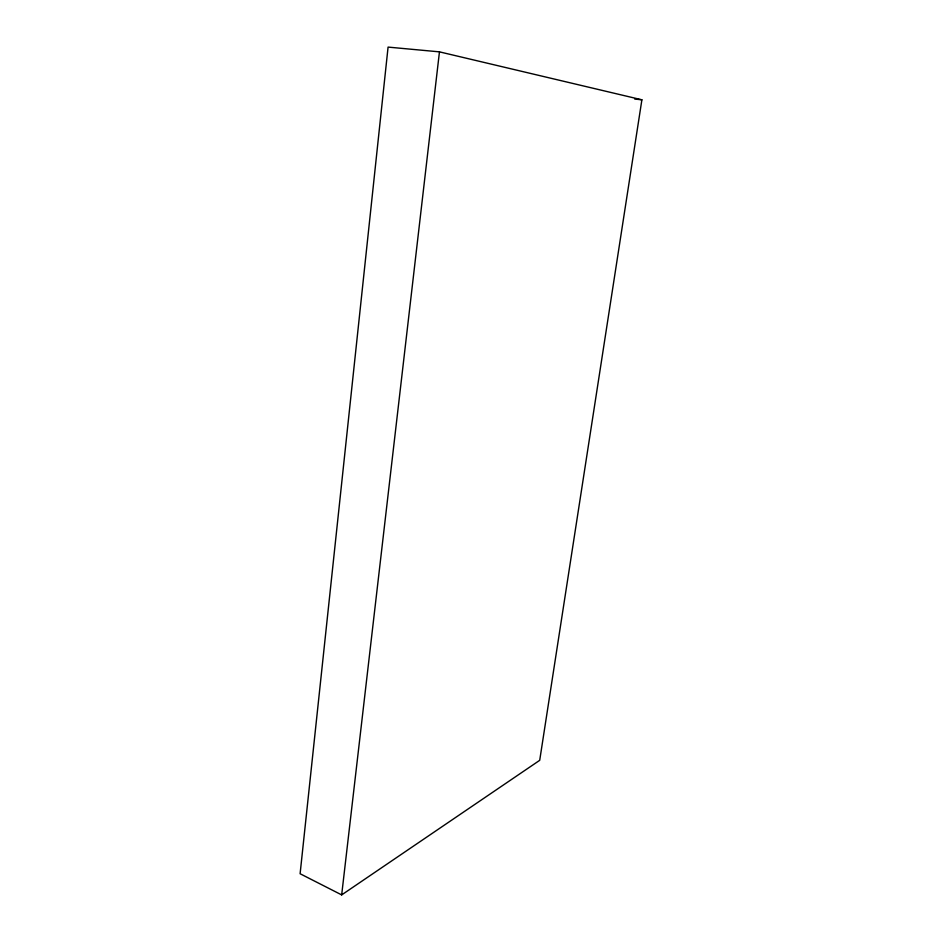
<?xml version="1.0" encoding="UTF-8"?>
<svg xmlns="http://www.w3.org/2000/svg" width="942" height="942" viewBox="0 0 942 942"><rect width="100%" height="100%" fill="white"/><g stroke="black" fill="none" stroke-linecap="round" stroke-linejoin="round"><path stroke-width="1.41" d="M341.675 894.9L439.455 51.857L388.08 47.1L300.109 873.74L341.675 894.9L539.707 760.324L641.891 99.805L439.455 51.857M634.72 99.051L641.891 99.805"/></g></svg>
